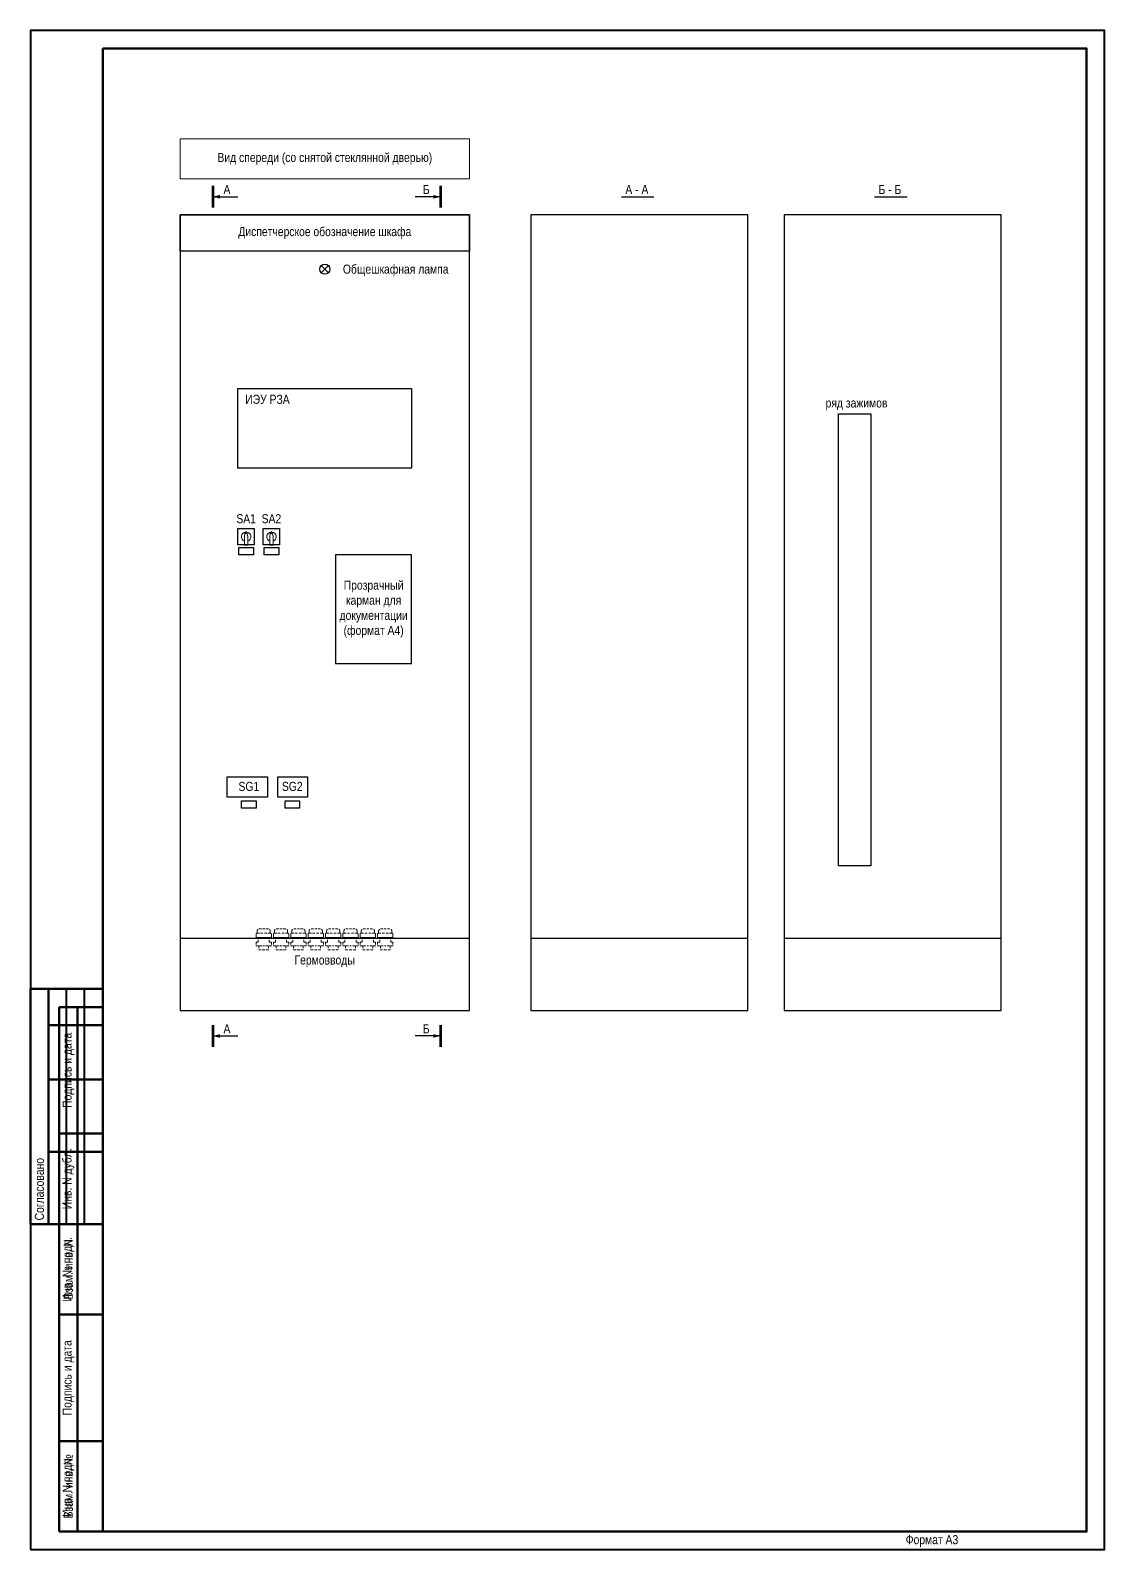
# Model space of a CAD drawing. Header units: millimetres. Extents: x 2179 to 12176, y -20554 to -12004.
# Drawn here: x 11879 to 12176, y -14246 to -13826 of the extents above; entities that cross this region are included whole.
import ezdxf
from ezdxf.enums import TextEntityAlignment as Align

# ---------------------------------------------------------------- set-up
doc = ezdxf.new("R2010")
doc.units = ezdxf.units.MM
doc.linetypes.add('Standard', pattern=[0])
doc.linetypes.add('штриховая2', pattern=[9.525, 6.35, -3.175])
doc.layers.add('Free_graphics', color=56, linetype='Continuous')
doc.layers.add('Основная', color=7, linetype='Continuous', lineweight=30)
doc.layers.add('Толстая', color=7, linetype='Continuous', lineweight=53)
doc.layers.add('Рамка внешняя', color=8, linetype='Continuous', lineweight=40, plot=False)
doc.styles.add('2.5_Gost_RD', font='ARIALN.TTF', dxfattribs={"height": 2.5})
doc.styles.add('Narrow', font='ARIALN.TTF')
doc.styles.get("Standard").update_dxf_attribs({"font": 'ARIALN.TTF'})

# ---------------------------------------------------------------- blocks, each defined once
blk = doc.blocks.new('*T86')
at = {"color": 0, "linetype": 'ByBlock', "lineweight": 50, "transparency": 16777216}
for p, q in [((0, 0), (0, 85)), ((0, 85), (12, 85)), ((5, 0), (5, 85)), ((12, 0), (12, 85)), ((0, 60), (12, 60)), ((0, 25), (12, 25)), ((0, 0), (12, 0))]:
    blk.add_line(p, q, dxfattribs=at)
at = {"color": 0, "transparency": 16777216, "char_height": 2.5, "attachment_point": 5, "rotation": 90, "style": '2.5_Gost_RD'}
for s, insert, width in [('Инв. № подл.', (2.5, 72.5), 23), ('Подпись и дата', (2.5, 42.5), 33), ('Взам. инв. №', (2.5, 12.5), 23)]:
    blk.add_mtext(s, dxfattribs=dict(at, insert=insert, width=width))
blk = doc.blocks.new('*T87')
at = {"color": 0, "linetype": 'ByBlock', "lineweight": 50, "transparency": 16777216}
for p, q in [((0, 0), (0, 65)), ((0, 65), (20, 65)), ((5, 0), (5, 65)), ((20, 0), (20, 65)), ((5, 55), (20, 55)), ((5, 40), (20, 40)), ((5, 20), (20, 20)), ((0, 0), (20, 0))]:
    blk.add_line(p, q, dxfattribs=at)
at = {"color": 0, "linetype": 'ByBlock', "lineweight": -2, "transparency": 16777216}
for p, q in [((10, 0), (10, 65)), ((15, 0), (15, 65))]:
    blk.add_line(p, q, dxfattribs=at)
at = {"color": 0, "transparency": 16777216, "insert": (2.5, 1), "char_height": 2.5, "width": 63, "attachment_point": 4, "rotation": 90, "style": '2.5_Gost_RD'}
blk.add_mtext('Согласовано', dxfattribs=at)
blk = doc.blocks.new('*T88')
at = {"color": 0, "linetype": 'ByBlock', "lineweight": 50, "transparency": 16777216}
for p, q in [((0, 0), (0, 145)), ((0, 145), (12, 145)), ((5, 0), (5, 145)), ((12, 0), (12, 145)), ((0, 110), (12, 110)), ((0, 85), (12, 85)), ((0, 60), (12, 60)), ((0, 25), (12, 25)), ((0, 0), (12, 0))]:
    blk.add_line(p, q, dxfattribs=at)
at = {"color": 0, "transparency": 16777216, "char_height": 2.5, "attachment_point": 5, "rotation": 90, "style": '2.5_Gost_RD'}
for s, insert, width in [('{\\C256;Подпись и дата}', (2.5, 127.5), 33), ('{\\C256;Инв. N дубл.}', (2.5, 97.5), 23), ('{\\C256;Взам. инв. N}', (2.5, 72.5), 23), ('Подпись и дата', (2.5, 42.5), 33), ('Инв. N подл.', (2.5, 12.5), 23)]:
    blk.add_mtext(s, dxfattribs=dict(at, insert=insert, width=width))
blk = doc.blocks.new('*U85')
blk.add_lwpolyline([(0, 0), (297, 0), (297, 420), (0, 420)], close=True)
at = {"lineweight": 50}
blk.add_lwpolyline([(20, 415), (292, 415), (292, 5), (20, 5)], close=True, dxfattribs=at)
for name, p in [('*T87', (0, 90)), ('*T88', (8, 5)), ('*T86', (8, 5))]:
    blk.add_blockref(name, p)
at = {"style": '2.5_Gost_RD', "flags": 8}
blk.add_attdef('ФОРМАТ', text='', height=2.5, dxfattribs=at).set_placement((242, 4), align=Align.TOP_LEFT)
blk = doc.blocks.new('*T158')
at = {"layer": 'Defpoints', "color": 8, "linetype": 'ByBlock', "lineweight": 0, "transparency": 16777216}
for p, q in [((0, 0), (80, 0)), ((0, 0), (0, -11)), ((80, 0), (80, -11)), ((0, -11), (80, -11))]:
    blk.add_line(p, q, dxfattribs=at)
at = {"layer": 'Основная', "color": 0, "transparency": 16777216, "insert": (40, -5.5), "char_height": 2.5, "width": 78, "attachment_point": 5}
blk.add_mtext('Вид спереди (со снятой стеклянной дверью) ', dxfattribs=at)
blk = doc.blocks.new('Переключатель')
at = {"ltscale": 0.35}
blk.add_line((-0.46875, -2.25), (0.46875, -2.25), dxfattribs=at)
blk.add_lwpolyline([(-2.25, 2.25), (2.25, 2.25), (2.25, -2.25), (-2.25, -2.25)], close=True, dxfattribs=at)
at = {"layer": 'Free_graphics', "color": 0, "linetype": 'Standard', "lineweight": 9}
for p, q in [((-0.46875, 0), (-0.328125, 0.9375)), ((-0.46875, -2.25), (-0.46875, 0)), ((-0.328125, 0.9375), (0, 1.5)), ((-0.328125, 0.9375), (0.328125, 0.9375)), ((0.328125, 0.9375), (0, 1.5)), ((0.46875, 0), (0.328125, 0.9375)), ((0.46875, -2.25), (0.46875, 0))]:
    blk.add_line(p, q, dxfattribs=at)
for radius, start, end in [(1.317188, 95, 249), (1.314375, 291, 85)]:
    blk.add_arc((0, 0), radius, start, end, dxfattribs=at)

msp = doc.modelspace()

# ---------------------------------------------------------------- linework, layer by layer
at = {"linetype": 'штриховая2', "lineweight": 13, "ltscale": 0.1}
for p, q in [((11941.39, -14075.75), (11941.39, -14077)), ((11941.39, -14077), (11941.39, -14075.75)), ((11941.39, -14078.06), (11941.39, -14079.11)), ((11941.39, -14078.06), (11941.97, -14078.06)), ((11941.68, -14075.08), (11941.68, -14075.56)), ((11941.68, -14075.56), (11943.5, -14075.56)), ((11941.97, -14078.06), (11941.97, -14077)), ((11942.26, -14074.41), (11943.5, -14074.41)), ((11944.75, -14074.41), (11943.5, -14074.41)), ((11945.33, -14075.56), (11943.5, -14075.56)), ((11945.04, -14078.06), (11945.04, -14077)), ((11945.62, -14078.06), (11945.04, -14078.06)), ((11945.33, -14075.08), (11945.33, -14075.56)), ((11945.62, -14075.75), (11945.62, -14077)), ((11945.62, -14077), (11945.62, -14075.75)), ((11945.62, -14078.06), (11945.62, -14079.11)), ((11946.19, -14078.06), (11946.19, -14079.11)), ((11946.19, -14078.06), (11946.77, -14078.06)), ((11946.48, -14075.08), (11946.48, -14075.56)), ((11946.48, -14075.56), (11948.3, -14075.56)), ((11946.77, -14078.06), (11946.77, -14077)), ((11947.06, -14074.41), (11948.3, -14074.41)), ((11949.55, -14074.41), (11948.3, -14074.41)), ((11950.13, -14075.56), (11948.3, -14075.56)), ((11949.84, -14078.06), (11949.84, -14077)), ((11950.42, -14078.06), (11949.84, -14078.06)), ((11950.13, -14075.08), (11950.13, -14075.56)), ((11950.42, -14075.75), (11950.42, -14077)), ((11950.42, -14077), (11950.42, -14075.75)), ((11950.42, -14078.06), (11950.42, -14079.11)), ((11950.99, -14075.75), (11950.99, -14077)), ((11950.99, -14077), (11950.99, -14075.75)), ((11950.99, -14078.06), (11950.99, -14079.11)), ((11950.99, -14078.06), (11951.57, -14078.06)), ((11951.28, -14075.08), (11951.28, -14075.56)), ((11951.28, -14075.56), (11953.1, -14075.56)), ((11951.57, -14078.06), (11951.57, -14077)), ((11951.86, -14074.41), (11953.1, -14074.41)), ((11954.35, -14074.41), (11953.1, -14074.41)), ((11954.93, -14075.56), (11953.1, -14075.56)), ((11954.64, -14078.06), (11954.64, -14077)), ((11955.22, -14078.06), (11954.64, -14078.06)), ((11954.93, -14075.08), (11954.93, -14075.56)), ((11955.22, -14075.75), (11955.22, -14077)), ((11955.22, -14077), (11955.22, -14075.75)), ((11955.22, -14078.06), (11955.22, -14079.11)), ((11955.79, -14075.75), (11955.79, -14077)), ((11955.79, -14077), (11955.79, -14075.75)), ((11955.79, -14078.06), (11955.79, -14079.11)), ((11955.79, -14078.06), (11956.37, -14078.06)), ((11956.08, -14075.08), (11956.08, -14075.56)), ((11956.08, -14075.56), (11957.9, -14075.56)), ((11956.37, -14078.06), (11956.37, -14077)), ((11956.66, -14074.41), (11957.9, -14074.41)), ((11959.15, -14074.41), (11957.9, -14074.41)), ((11959.73, -14075.56), (11957.9, -14075.56)), ((11959.44, -14078.06), (11959.44, -14077)), ((11960.02, -14078.06), (11959.44, -14078.06)), ((11959.73, -14075.08), (11959.73, -14075.56)), ((11960.02, -14075.75), (11960.02, -14077)), ((11960.02, -14077), (11960.02, -14075.75)), ((11960.02, -14078.06), (11960.02, -14079.11)), ((11960.59, -14075.75), (11960.59, -14077)), ((11960.59, -14077), (11960.59, -14075.75)), ((11960.59, -14075.75), (11960.59, -14077)), ((11960.59, -14077), (11960.59, -14075.75)), ((11960.59, -14078.06), (11960.59, -14079.11)), ((11960.59, -14078.06), (11961.17, -14078.06)), ((11960.59, -14078.06), (11960.59, -14079.11)), ((11960.88, -14075.08), (11960.88, -14075.56)), ((11960.88, -14075.56), (11962.7, -14075.56)), ((11961.17, -14078.06), (11961.17, -14077)), ((11961.46, -14074.41), (11962.7, -14074.41)), ((11963.95, -14074.41), (11962.7, -14074.41)), ((11964.53, -14075.56), (11962.7, -14075.56)), ((11964.24, -14078.06), (11964.24, -14077)), ((11964.82, -14078.06), (11964.24, -14078.06)), ((11964.53, -14075.08), (11964.53, -14075.56)), ((11964.82, -14075.75), (11964.82, -14077)), ((11964.82, -14077), (11964.82, -14075.75)), ((11964.82, -14078.06), (11964.82, -14079.11)), ((11965.39, -14075.75), (11965.39, -14077)), ((11965.39, -14077), (11965.39, -14075.75)), ((11965.39, -14078.06), (11965.39, -14079.11)), ((11965.39, -14078.06), (11965.97, -14078.06)), ((11965.68, -14075.08), (11965.68, -14075.56)), ((11965.68, -14075.56), (11967.5, -14075.56)), ((11965.97, -14078.06), (11965.97, -14077)), ((11966.26, -14074.41), (11967.5, -14074.41)), ((11968.75, -14074.41), (11967.5, -14074.41)), ((11969.33, -14075.56), (11967.5, -14075.56)), ((11969.04, -14078.06), (11969.04, -14077)), ((11969.62, -14078.06), (11969.04, -14078.06)), ((11969.33, -14075.08), (11969.33, -14075.56)), ((11969.62, -14075.75), (11969.62, -14077)), ((11969.62, -14077), (11969.62, -14075.75)), ((11969.62, -14078.06), (11969.62, -14079.11)), ((11970.19, -14075.75), (11970.19, -14077)), ((11970.19, -14077), (11970.19, -14075.75)), ((11970.19, -14078.06), (11970.19, -14079.11)), ((11970.19, -14078.06), (11970.77, -14078.06)), ((11970.48, -14075.08), (11970.48, -14075.56)), ((11970.48, -14075.56), (11972.3, -14075.56)), ((11970.77, -14078.06), (11970.77, -14077)), ((11971.06, -14074.41), (11972.3, -14074.41)), ((11973.55, -14074.41), (11972.3, -14074.41)), ((11974.13, -14075.56), (11972.3, -14075.56)), ((11973.84, -14078.06), (11973.84, -14077)), ((11974.42, -14078.06), (11973.84, -14078.06)), ((11974.13, -14075.08), (11974.13, -14075.56)), ((11974.42, -14075.75), (11974.42, -14077)), ((11974.42, -14077), (11974.42, -14075.75)), ((11974.42, -14078.06), (11974.42, -14079.11)), ((11974.99, -14075.75), (11974.99, -14077)), ((11974.99, -14077), (11974.99, -14075.75)), ((11974.99, -14078.06), (11974.99, -14079.11)), ((11974.99, -14078.06), (11975.57, -14078.06)), ((11975.28, -14075.08), (11975.28, -14075.56)), ((11975.28, -14075.56), (11977.1, -14075.56)), ((11975.57, -14078.06), (11975.57, -14077)), ((11975.86, -14074.41), (11977.1, -14074.41)), ((11978.35, -14074.41), (11977.1, -14074.41)), ((11978.93, -14075.56), (11977.1, -14075.56)), ((11978.64, -14078.06), (11978.64, -14077)), ((11979.22, -14078.06), (11978.64, -14078.06)), ((11978.93, -14075.08), (11978.93, -14075.56)), ((11979.22, -14075.75), (11979.22, -14077)), ((11979.22, -14077), (11979.22, -14075.75)), ((11979.22, -14078.06), (11979.22, -14079.11)), ((11941.39, -14079.11), (11943.5, -14079.11)), ((11942.16, -14079.11), (11942.16, -14080.17)), ((11942.16, -14080.17), (11943.5, -14080.17)), ((11945.62, -14079.11), (11943.5, -14079.11)), ((11944.85, -14080.17), (11943.5, -14080.17)), ((11944.85, -14079.11), (11944.85, -14080.17)), ((11946.19, -14079.11), (11948.3, -14079.11)), ((11946.96, -14079.11), (11946.96, -14080.17)), ((11946.96, -14080.17), (11948.3, -14080.17)), ((11950.42, -14079.11), (11948.3, -14079.11)), ((11949.65, -14080.17), (11948.3, -14080.17)), ((11949.65, -14079.11), (11949.65, -14080.17)), ((11950.99, -14079.11), (11953.1, -14079.11)), ((11951.76, -14079.11), (11951.76, -14080.17)), ((11951.76, -14080.17), (11953.1, -14080.17)), ((11955.22, -14079.11), (11953.1, -14079.11)), ((11954.45, -14080.17), (11953.1, -14080.17)), ((11954.45, -14079.11), (11954.45, -14080.17)), ((11955.79, -14079.11), (11957.9, -14079.11)), ((11956.56, -14079.11), (11956.56, -14080.17)), ((11956.56, -14080.17), (11957.9, -14080.17)), ((11960.02, -14079.11), (11957.9, -14079.11)), ((11959.25, -14080.17), (11957.9, -14080.17)), ((11959.25, -14079.11), (11959.25, -14080.17)), ((11960.59, -14079.11), (11962.7, -14079.11)), ((11961.36, -14079.11), (11961.36, -14080.17)), ((11961.36, -14080.17), (11962.7, -14080.17)), ((11964.82, -14079.11), (11962.7, -14079.11)), ((11964.05, -14080.17), (11962.7, -14080.17)), ((11964.05, -14079.11), (11964.05, -14080.17)), ((11965.39, -14079.11), (11967.5, -14079.11)), ((11966.16, -14079.11), (11966.16, -14080.17)), ((11966.16, -14080.17), (11967.5, -14080.17)), ((11969.62, -14079.11), (11967.5, -14079.11)), ((11968.85, -14080.17), (11967.5, -14080.17)), ((11968.85, -14079.11), (11968.85, -14080.17)), ((11970.19, -14079.11), (11972.3, -14079.11)), ((11970.96, -14079.11), (11970.96, -14080.17)), ((11970.96, -14080.17), (11972.3, -14080.17)), ((11974.42, -14079.11), (11972.3, -14079.11)), ((11973.65, -14080.17), (11972.3, -14080.17)), ((11973.65, -14079.11), (11973.65, -14080.17)), ((11974.99, -14079.11), (11977.1, -14079.11)), ((11975.76, -14079.11), (11975.76, -14080.17)), ((11975.76, -14080.17), (11977.1, -14080.17)), ((11979.22, -14079.11), (11977.1, -14079.11)), ((11978.45, -14080.17), (11977.1, -14080.17)), ((11978.45, -14079.11), (11978.45, -14080.17))]:
    msp.add_line(p, q, dxfattribs=at)
for points in [[(11941.39, -14075.75), (11941.43, -14075.7), (11941.49, -14075.64), (11941.54, -14075.6), (11941.59, -14075.58), (11941.65, -14075.57), (11941.68, -14075.56)], [(11941.68, -14075.08), (11941.69, -14074.9), (11941.73, -14074.77), (11941.78, -14074.64), (11941.87, -14074.53), (11941.98, -14074.46), (11942.13, -14074.41), (11942.35, -14074.41)], [(11945.33, -14075.08), (11945.32, -14074.9), (11945.28, -14074.77), (11945.23, -14074.64), (11945.14, -14074.53), (11945.03, -14074.46), (11944.88, -14074.41), (11944.66, -14074.41)], [(11945.62, -14075.75), (11945.58, -14075.7), (11945.52, -14075.64), (11945.47, -14075.6), (11945.42, -14075.58), (11945.36, -14075.57), (11945.33, -14075.56)], [(11946.19, -14075.75), (11946.23, -14075.7), (11946.29, -14075.64), (11946.34, -14075.6), (11946.39, -14075.58), (11946.45, -14075.57), (11946.48, -14075.56)], [(11946.48, -14075.08), (11946.49, -14074.9), (11946.53, -14074.77), (11946.58, -14074.64), (11946.67, -14074.53), (11946.78, -14074.46), (11946.93, -14074.41), (11947.15, -14074.41)], [(11950.13, -14075.08), (11950.12, -14074.9), (11950.08, -14074.77), (11950.03, -14074.64), (11949.94, -14074.53), (11949.83, -14074.46), (11949.68, -14074.41), (11949.46, -14074.41)], [(11950.42, -14075.75), (11950.38, -14075.7), (11950.32, -14075.64), (11950.27, -14075.6), (11950.22, -14075.58), (11950.16, -14075.57), (11950.13, -14075.56)], [(11950.99, -14075.75), (11951.03, -14075.7), (11951.09, -14075.64), (11951.14, -14075.6), (11951.19, -14075.58), (11951.25, -14075.57), (11951.28, -14075.56)], [(11951.28, -14075.08), (11951.29, -14074.9), (11951.33, -14074.77), (11951.38, -14074.64), (11951.47, -14074.53), (11951.58, -14074.46), (11951.73, -14074.41), (11951.95, -14074.41)], [(11954.93, -14075.08), (11954.92, -14074.9), (11954.88, -14074.77), (11954.83, -14074.64), (11954.74, -14074.53), (11954.63, -14074.46), (11954.48, -14074.41), (11954.26, -14074.41)], [(11955.22, -14075.75), (11955.18, -14075.7), (11955.12, -14075.64), (11955.07, -14075.6), (11955.02, -14075.58), (11954.96, -14075.57), (11954.93, -14075.56)], [(11955.79, -14075.75), (11955.83, -14075.7), (11955.89, -14075.64), (11955.94, -14075.6), (11955.99, -14075.58), (11956.05, -14075.57), (11956.08, -14075.56)], [(11956.08, -14075.08), (11956.09, -14074.9), (11956.13, -14074.77), (11956.18, -14074.64), (11956.27, -14074.53), (11956.38, -14074.46), (11956.53, -14074.41), (11956.75, -14074.41)], [(11959.73, -14075.08), (11959.72, -14074.9), (11959.68, -14074.77), (11959.63, -14074.64), (11959.54, -14074.53), (11959.43, -14074.46), (11959.28, -14074.41), (11959.06, -14074.41)], [(11960.02, -14075.75), (11959.98, -14075.7), (11959.92, -14075.64), (11959.87, -14075.6), (11959.82, -14075.58), (11959.76, -14075.57), (11959.73, -14075.56)], [(11960.59, -14075.75), (11960.63, -14075.7), (11960.69, -14075.64), (11960.74, -14075.6), (11960.79, -14075.58), (11960.85, -14075.57), (11960.88, -14075.56)], [(11960.88, -14075.08), (11960.89, -14074.9), (11960.93, -14074.77), (11960.98, -14074.64), (11961.07, -14074.53), (11961.18, -14074.46), (11961.33, -14074.41), (11961.55, -14074.41)], [(11964.53, -14075.08), (11964.52, -14074.9), (11964.48, -14074.77), (11964.43, -14074.64), (11964.34, -14074.53), (11964.23, -14074.46), (11964.08, -14074.41), (11963.86, -14074.41)], [(11964.82, -14075.75), (11964.78, -14075.7), (11964.72, -14075.64), (11964.67, -14075.6), (11964.62, -14075.58), (11964.56, -14075.57), (11964.53, -14075.56)], [(11965.39, -14075.75), (11965.43, -14075.7), (11965.49, -14075.64), (11965.54, -14075.6), (11965.59, -14075.58), (11965.65, -14075.57), (11965.68, -14075.56)], [(11965.68, -14075.08), (11965.69, -14074.9), (11965.73, -14074.77), (11965.78, -14074.64), (11965.87, -14074.53), (11965.98, -14074.46), (11966.13, -14074.41), (11966.35, -14074.41)], [(11969.33, -14075.08), (11969.32, -14074.9), (11969.28, -14074.77), (11969.23, -14074.64), (11969.14, -14074.53), (11969.03, -14074.46), (11968.88, -14074.41), (11968.66, -14074.41)], [(11969.62, -14075.75), (11969.58, -14075.7), (11969.52, -14075.64), (11969.47, -14075.6), (11969.42, -14075.58), (11969.36, -14075.57), (11969.33, -14075.56)], [(11970.19, -14075.75), (11970.23, -14075.7), (11970.29, -14075.64), (11970.34, -14075.6), (11970.39, -14075.58), (11970.45, -14075.57), (11970.48, -14075.56)], [(11970.48, -14075.08), (11970.49, -14074.9), (11970.53, -14074.77), (11970.58, -14074.64), (11970.67, -14074.53), (11970.78, -14074.46), (11970.93, -14074.41), (11971.15, -14074.41)], [(11974.13, -14075.08), (11974.12, -14074.9), (11974.08, -14074.77), (11974.03, -14074.64), (11973.94, -14074.53), (11973.83, -14074.46), (11973.68, -14074.41), (11973.46, -14074.41)], [(11974.42, -14075.75), (11974.38, -14075.7), (11974.32, -14075.64), (11974.27, -14075.6), (11974.22, -14075.58), (11974.16, -14075.57), (11974.13, -14075.56)], [(11974.99, -14075.75), (11975.03, -14075.7), (11975.09, -14075.64), (11975.14, -14075.6), (11975.19, -14075.58), (11975.25, -14075.57), (11975.28, -14075.56)], [(11975.28, -14075.08), (11975.29, -14074.9), (11975.33, -14074.77), (11975.38, -14074.64), (11975.47, -14074.53), (11975.58, -14074.46), (11975.73, -14074.41), (11975.95, -14074.41)], [(11978.93, -14075.08), (11978.92, -14074.9), (11978.88, -14074.77), (11978.83, -14074.64), (11978.74, -14074.53), (11978.63, -14074.46), (11978.48, -14074.41), (11978.26, -14074.41)], [(11979.22, -14075.75), (11979.18, -14075.7), (11979.12, -14075.64), (11979.07, -14075.6), (11979.02, -14075.58), (11978.96, -14075.57), (11978.93, -14075.56)]]:
    msp.add_spline(points, degree=3, dxfattribs=at)
at = {"layer": 'Основная', "ltscale": 100}
msp.add_line((11920.4, -14077), (12000.4, -14077), dxfattribs=at)
at = {"layer": 'Основная', "linetype": 'штриховая2', "lineweight": 13, "ltscale": 1000}
for p, q in [((11941.39, -14076.81), (11943.5, -14076.81)), ((11941.39, -14077), (11943.5, -14077)), ((11941.97, -14077), (11941.39, -14077)), ((11945.62, -14076.81), (11943.5, -14076.81)), ((11945.62, -14077), (11943.5, -14077)), ((11945.04, -14077), (11945.62, -14077)), ((11946.19, -14075.75), (11946.19, -14077)), ((11946.19, -14077), (11946.19, -14075.75)), ((11946.19, -14076.81), (11948.3, -14076.81)), ((11946.19, -14077), (11948.3, -14077)), ((11946.77, -14077), (11946.19, -14077)), ((11950.42, -14076.81), (11948.3, -14076.81)), ((11950.42, -14077), (11948.3, -14077)), ((11949.84, -14077), (11950.42, -14077)), ((11950.99, -14076.81), (11953.1, -14076.81)), ((11950.99, -14077), (11953.1, -14077)), ((11951.57, -14077), (11950.99, -14077)), ((11955.22, -14076.81), (11953.1, -14076.81)), ((11955.22, -14077), (11953.1, -14077)), ((11954.64, -14077), (11955.22, -14077)), ((11955.79, -14076.81), (11957.9, -14076.81)), ((11955.79, -14077), (11957.9, -14077)), ((11956.37, -14077), (11955.79, -14077)), ((11960.02, -14076.81), (11957.9, -14076.81)), ((11960.02, -14077), (11957.9, -14077)), ((11959.44, -14077), (11960.02, -14077)), ((11960.59, -14076.81), (11962.7, -14076.81)), ((11960.59, -14077), (11962.7, -14077)), ((11961.17, -14077), (11960.59, -14077)), ((11964.82, -14076.81), (11962.7, -14076.81)), ((11964.82, -14077), (11962.7, -14077)), ((11964.24, -14077), (11964.82, -14077)), ((11965.39, -14076.81), (11967.5, -14076.81)), ((11965.39, -14077), (11967.5, -14077)), ((11965.97, -14077), (11965.39, -14077)), ((11969.62, -14076.81), (11967.5, -14076.81)), ((11969.62, -14077), (11967.5, -14077)), ((11969.04, -14077), (11969.62, -14077)), ((11970.19, -14076.81), (11972.3, -14076.81)), ((11970.19, -14077), (11972.3, -14077)), ((11970.77, -14077), (11970.19, -14077)), ((11974.42, -14076.81), (11972.3, -14076.81)), ((11974.42, -14077), (11972.3, -14077)), ((11973.84, -14077), (11974.42, -14077)), ((11974.99, -14076.81), (11977.1, -14076.81)), ((11974.99, -14077), (11977.1, -14077)), ((11975.57, -14077), (11974.99, -14077)), ((11979.22, -14076.81), (11977.1, -14076.81)), ((11979.22, -14077), (11977.1, -14077)), ((11978.64, -14077), (11979.22, -14077))]:
    msp.add_line(p, q, dxfattribs=at)
at = {"layer": 'Основная', "ltscale": 100}
for points in [[(11929.4, -13872, 0, 1, 0), (11931.4, -13872, 0, 0, 0)], [(11992.4, -13872, 0, 1, 0), (11990.4, -13872, 0, 0, 0)], [(11929.4, -14104, 0, 1, 0), (11931.4, -14104, 0, 0, 0)], [(11992.4, -14104, 0, 1, 0), (11990.4, -14104, 0, 0, 0)]]:
    msp.add_lwpolyline(points, format="xyseb", dxfattribs=at)
for points in [[(11929.4, -13872), (11936.4, -13872)], [(11992.4, -13872), (11985.4, -13872)], [(12042.4, -13872), (12051.4, -13872)], [(12112.4, -13872), (12121.4, -13872)], [(11959.4, -13891), (11961.4, -13893)], [(11959.4, -13893), (11961.4, -13891)], [(11959.4, -13891), (11961.4, -13893)], [(11959.4, -13893), (11961.4, -13891)], [(12017.4, -14077), (12077.4, -14077)], [(12087.4, -14077), (12147.4, -14077)], [(11929.4, -14104), (11936.4, -14104)], [(11992.4, -14104), (11985.4, -14104)]]:
    msp.add_lwpolyline(points, dxfattribs=at)
at = {"layer": 'Основная'}
for points in [[(11920.4, -14097), (12000.4, -14097), (12000.4, -13877), (11920.4, -13877)], [(12077.4, -13877), (12017.4, -13877), (12017.4, -14097), (12077.4, -14097)], [(12147.4, -13877), (12087.4, -13877), (12087.4, -14097), (12147.4, -14097)], [(11936.4, -13925), (11984.4, -13925), (11984.4, -13947), (11936.4, -13947)], [(12102.4, -13932), (12111.4, -13932), (12111.4, -14057), (12102.4, -14057)], [(11936.65, -13969), (11940.65, -13969), (11940.65, -13971), (11936.65, -13971)], [(11943.65, -13969), (11947.65, -13969), (11947.65, -13971), (11943.65, -13971)], [(11963.4, -14001), (11984.4, -14001), (11984.4, -13971), (11963.4, -13971)], [(11937.4, -14039), (11941.4, -14039), (11941.4, -14041), (11937.4, -14041)], [(11949.4, -14039), (11953.4, -14039), (11953.4, -14041), (11949.4, -14041)]]:
    msp.add_lwpolyline(points, close=True, dxfattribs=at)
at = {"layer": 'Основная', "ltscale": 100}
msp.add_lwpolyline([(11920.4, -13877), (12000.4, -13877), (12000.4, -13887), (11920.4, -13887)], close=True, dxfattribs=at)
at = {"layer": 'Основная', "ltscale": 0.35}
for points in [[(11933.4, -14032.4), (11944.6, -14032.4), (11944.6, -14038), (11933.4, -14038)], [(11947.4, -14032.4), (11955.6, -14032.4), (11955.6, -14038), (11947.4, -14038)]]:
    msp.add_lwpolyline(points, close=True, dxfattribs=at)
msp.add_circle((11960.4, -13892), 1.41, dxfattribs=at)
msp.add_circle((11960.4, -13892), 1.41, dxfattribs=at)
at = {"layer": 'Толстая', "ltscale": 100}
for points in [[(11929.4, -13869), (11929.4, -13875)], [(11992.4, -13869), (11992.4, -13875)], [(11929.4, -14101), (11929.4, -14107)], [(11992.4, -14101), (11992.4, -14107)]]:
    msp.add_lwpolyline(points, dxfattribs=at)

# ---------------------------------------------------------------- block references
msp.add_blockref('*T158', (11920.4, -13856))
at = {"layer": 'Основная', "ltscale": 0.35}
for p in [(11938.65, -13966), (11945.65, -13966)]:
    msp.add_blockref('Переключатель', p, dxfattribs=at)
at = {"layer": 'Рамка внешняя'}
msp.add_blockref('*U85', (11879, -14246), dxfattribs=at).add_auto_attribs({'ФОРМАТ': 'Формат А3'})

# ---------------------------------------------------------------- texts
at = {"layer": 'Основная', "color": 0, "style": 'Narrow'}
for s, p in [('А', (11932.4, -13870)), ('Б', (11987.49, -13870)), ('А - А', (12043.49, -13870)), ('Б - Б', (12113.49, -13870)), ('Общешкафная лампа', (11965.4, -13892)), ('Общешкафная лампа', (11965.4, -13892)), ('ИЭУ РЗА', (11938.4, -13928)), ('А', (11932.4, -14102)), ('Б', (11987.49, -14102))]:
    msp.add_text(s, height=2.5, dxfattribs=at).set_placement(p, align=Align.MIDDLE_LEFT)
for s, p in [('ряд зажимов', (12107.4, -13929)), ('SA1', (11938.65, -13961)), ('SA2', (11945.65, -13961)), ('SG1', (11939.4, -14035)), ('Гермовводы', (11960.4, -14083))]:
    msp.add_text(s, height=2.5, dxfattribs=at).set_placement(p, align=Align.MIDDLE_CENTER)
at = {"layer": 'Основная', "style": 'Narrow'}
msp.add_text('SG2', height=2.5, dxfattribs=at).set_placement((11951.4, -14035), align=Align.MIDDLE_CENTER)
at = {"layer": 'Основная', "char_height": 2.5, "attachment_point": 5, "style": 'Narrow'}
for s, insert, width in [('Диспетчерское обозначение шкафа', (11960.4, -13882), 80), ('Прозрачный карман для документации (формат А4)', (11973.9, -13986), 21)]:
    msp.add_mtext(s, dxfattribs=dict(at, insert=insert, width=width))

doc.saveas('drawing.dxf')
